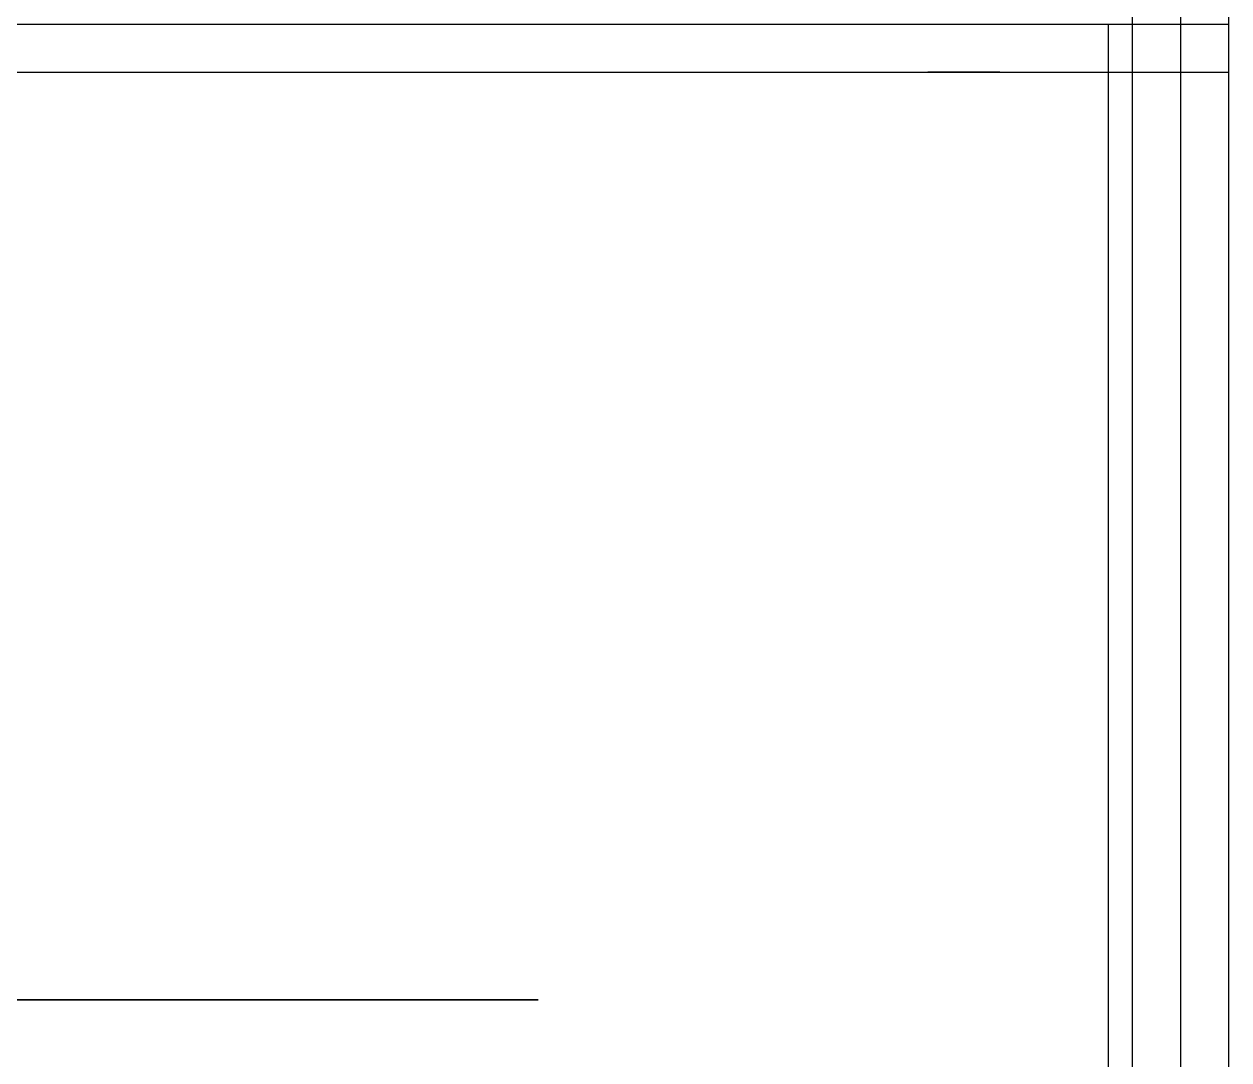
# Model space of a CAD drawing. Header units: millimetres. Extents: x -610 to 577, y -771 to 522.
# Drawn here: x -127.6 to -77.6, y 148 to 191 of the extents above; entities that cross this region are included whole.
import ezdxf

# ---------------------------------------------------------------- set-up
doc = ezdxf.new("R2010")
doc.units = ezdxf.units.MM
doc.layers.add('HIDDEN', color=8, linetype='Continuous')
doc.layers.add('VISIBLE', color=7, linetype='Continuous')

msp = doc.modelspace()

# ---------------------------------------------------------------- linework, layer by layer
at = {"layer": 'HIDDEN'}
for points in [[(-81.596, 189), (-81.596, 193)], [(-81.596, 189), (-81.596, 193)], [(-79.596, 189), (-79.596, 193)], [(-79.596, 189), (-79.596, 193)], [(-79.596, 189), (-79.596, 193)], [(-77.596, 189), (-77.596, 193)], [(-319.596, 191), (-79.596, 191)], [(-319.596, 191), (-79.596, 191)], [(-319.596, 191), (-79.596, 191)], [(-319.596, 191), (-79.596, 191)], [(-82.596, 191), (-79.596, 191)], [(-82.596, 191), (-79.596, 191)], [(-82.596, 109), (-82.596, 191)], [(-82.596, 109), (-82.596, 191)], [(-81.596, 191), (-77.596, 191)], [(-81.596, 191), (-77.596, 191)], [(-81.596, 109), (-81.596, 191)], [(-81.596, 109), (-81.596, 191)], [(-81.596, 191), (-77.596, 191)], [(-81.596, 109), (-81.596, 191)], [(-79.596, 109), (-79.596, 191)], [(-79.596, 109), (-79.596, 191)], [(-79.596, 109), (-79.596, 191)], [(-79.596, 109), (-79.596, 191)], [(-79.596, 109), (-79.596, 191)], [(-79.596, 109), (-79.596, 191)], [(-77.596, 109), (-77.596, 191)], [(-77.596, 109), (-77.596, 191)], [(-77.596, 109), (-77.596, 191)], [(-77.596, 189), (-77.596, 191)], [(-319.596, 189), (-79.596, 189)], [(-319.596, 189), (-79.596, 189)], [(-319.596, 189), (-79.596, 189)], [(-90.096, 189), (-90.085, 189)], [(-90.085, 189), (-90.096, 189)], [(-90.085, 189), (-89.999, 189)], [(-89.999, 189), (-90.085, 189)], [(-89.999, 189), (-89.83, 189)], [(-89.83, 189), (-89.999, 189)], [(-89.83, 189), (-89.591, 189)], [(-89.591, 189), (-89.83, 189)], [(-89.591, 189), (-89.293, 189)], [(-89.293, 189), (-89.591, 189)], [(-89.293, 189), (-88.955, 189)], [(-88.955, 189), (-89.293, 189)], [(-88.955, 189), (-88.596, 189)], [(-88.596, 189), (-88.955, 189)], [(-88.237, 189), (-88.596, 189)], [(-88.596, 189), (-88.237, 189)], [(-87.899, 189), (-88.237, 189)], [(-88.237, 189), (-87.899, 189)], [(-87.601, 189), (-87.899, 189)], [(-87.899, 189), (-87.601, 189)], [(-87.362, 189), (-87.601, 189)], [(-87.601, 189), (-87.362, 189)], [(-87.193, 189), (-87.362, 189)], [(-87.362, 189), (-87.193, 189)], [(-87.107, 189), (-87.193, 189)], [(-87.193, 189), (-87.107, 189)], [(-87.096, 189), (-87.107, 189)], [(-87.107, 189), (-87.096, 189)], [(-81.596, 189), (-77.596, 189)], [(-81.596, 189), (-77.596, 189)], [(-128.569, 150.5), (-124.261, 150.5)], [(-124.261, 150.5), (-128.569, 150.5)], [(-119.954, 150.5), (-124.261, 150.5)], [(-124.261, 150.5), (-119.954, 150.5)], [(-115.896, 150.5), (-119.954, 150.5)], [(-119.954, 150.5), (-115.896, 150.5)], [(-112.325, 150.5), (-115.896, 150.5)], [(-115.896, 150.5), (-112.325, 150.5)], [(-109.448, 150.5), (-112.325, 150.5)], [(-112.325, 150.5), (-109.448, 150.5)], [(-107.431, 150.5), (-109.448, 150.5)], [(-109.448, 150.5), (-107.431, 150.5)], [(-106.393, 150.5), (-107.431, 150.5)], [(-107.431, 150.5), (-106.393, 150.5)], [(-106.261, 150.5), (-106.393, 150.5)], [(-106.393, 150.5), (-106.261, 150.5)]]:
    msp.add_lwpolyline(points, dxfattribs=at)
at = {"layer": 'VISIBLE'}
for points in [[(-79.596, 189), (-79.596, 193)], [(-81.596, 191), (-77.596, 191)], [(-81.596, 109), (-81.596, 191)], [(-77.596, 109), (-77.596, 191)], [(-192.268, 189), (-79.596, 189)]]:
    msp.add_lwpolyline(points, dxfattribs=at)

doc.saveas('drawing.dxf')
